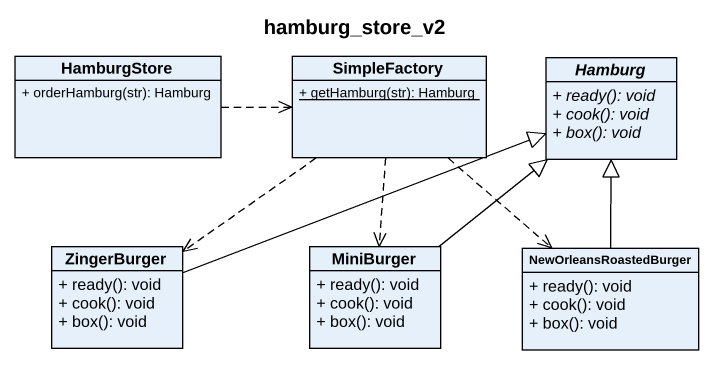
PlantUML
@startuml
title hamburg_store_v2
hide circle
hide empty members
skinparam classAttributeIconSize 0
class HamburgStore {
  + orderHamburg(str): Hamburg
}
class SimpleFactory {
  {static} + getHamburg(str): Hamburg
}
abstract class Hamburg {
  {abstract} + ready(): void
  {abstract} + cook(): void
  {abstract} + box(): void
}
class ZingerBurger {
  + ready(): void
  + cook(): void
  + box(): void
}
class MiniBurger {
  + ready(): void
  + cook(): void
  + box(): void
}
class NewOrleansRoastedBurger {
  + ready(): void
  + cook(): void
  + box(): void
}
HamburgStore .right.> SimpleFactory
SimpleFactory ..> ZingerBurger
SimpleFactory ..> MiniBurger
SimpleFactory ..> NewOrleansRoastedBurger
ZingerBurger -right-|> Hamburg
MiniBurger -up-|> Hamburg
NewOrleansRoastedBurger -up-|> Hamburg
@enduml
